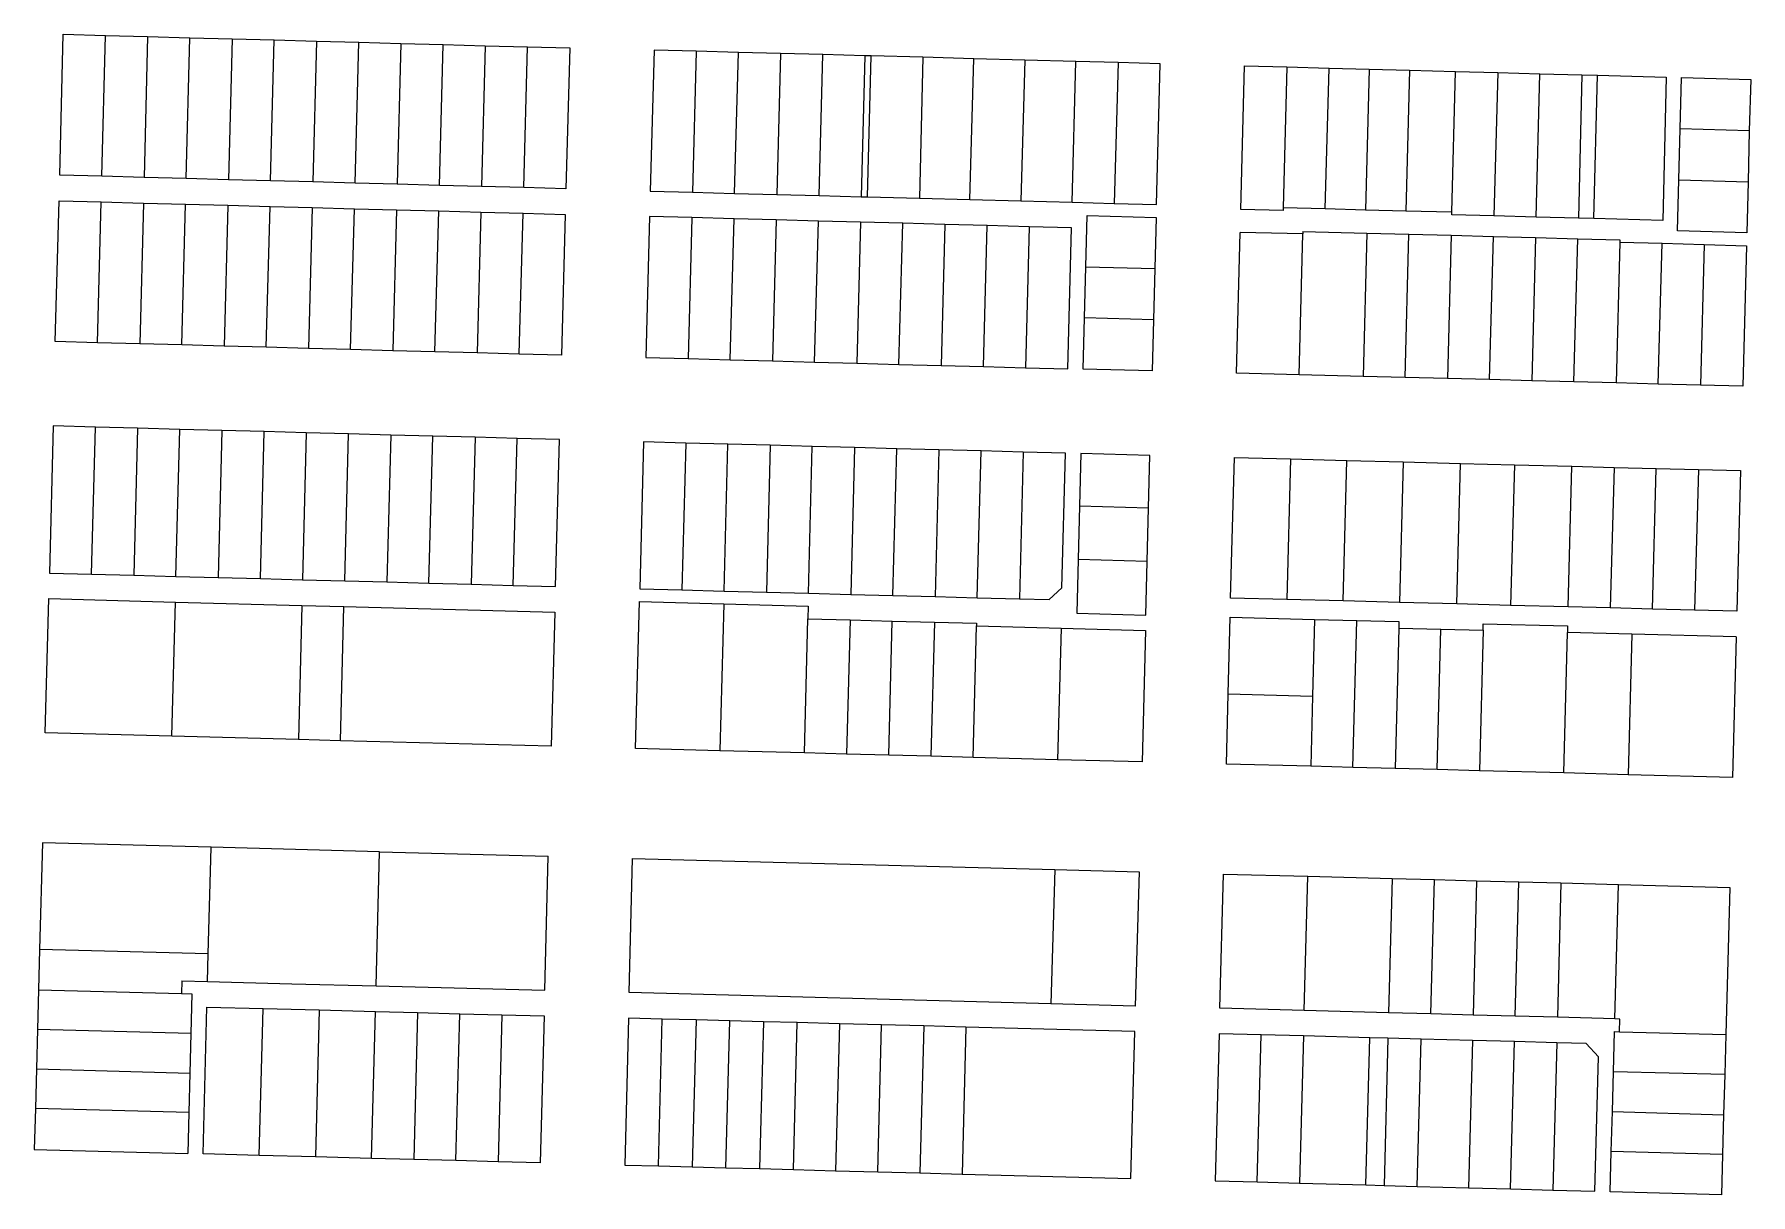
# Model space of a CAD drawing. Header units: inches. Extents: x 486468 to 494399, y 5455955 to 5460553.
# Drawn here: x 486928.2 to 487337, y 5456752.3 to 5457028.8 of the extents above; entities that cross this region are included whole.
import ezdxf

# ---------------------------------------------------------------- set-up
doc = ezdxf.new("R2010")
doc.units = ezdxf.units.IN
doc.header["$MEASUREMENT"] = 0
doc.layers.add('ParcelLines', color=10, linetype='Continuous')

msp = doc.modelspace()

# ---------------------------------------------------------------- linework, layer by layer
at = {"layer": 'ParcelLines', "color": 1}
for p, q in [((486934.199, 5456995.218), (486935.049, 5457028.769)), ((486935.049, 5457028.769), (486945.098, 5457028.497)), ((486945.098, 5457028.497), (486955.148, 5457028.227)), ((486955.148, 5457028.227), (486965.197, 5457027.957)), ((486965.197, 5457027.957), (486975.245, 5457027.687)), ((486975.245, 5457027.687), (486985.295, 5457027.417)), ((486984.445, 5456993.866), (486985.295, 5457027.417)), ((486985.295, 5457027.417), (486995.394, 5457027.136)), ((486995.394, 5457027.136), (486994.495, 5456993.586)), ((486995.394, 5457027.136), (487005.444, 5457026.866)), ((487004.544, 5456993.316), (487005.444, 5457026.866)), ((487005.444, 5457026.866), (487015.493, 5457026.596)), ((487015.493, 5457026.596), (487025.543, 5457026.326)), ((487024.643, 5456992.776), (487025.543, 5457026.326)), ((487025.543, 5457026.326), (487035.592, 5457026.056)), ((487035.592, 5457026.056), (487045.641, 5457025.785)), ((487045.641, 5457025.785), (487055.691, 5457025.515)), ((487055.691, 5457025.515), (487054.791, 5456991.965)), ((487075.79, 5457025.015), (487074.89, 5456991.415)), ((487085.839, 5457024.744), (487075.79, 5457025.015)), ((487095.889, 5457024.474), (487085.839, 5457024.744)), ((487105.938, 5457024.203), (487095.889, 5457024.474)), ((487105.938, 5457024.203), (487105.038, 5456990.613)), ((487115.987, 5457023.933), (487105.938, 5457024.203)), ((487115.088, 5456990.343), (487115.987, 5457023.933)), ((487126.037, 5457023.663), (487115.987, 5457023.933)), ((487126.037, 5457023.663), (487125.136, 5456990.083)), ((487127.537, 5457023.623), (487126.037, 5457023.663)), ((487126.636, 5456990.043), (487127.537, 5457023.623)), ((487139.836, 5457023.293), (487127.537, 5457023.623)), ((487139.836, 5457023.293), (487138.985, 5456989.713)), ((487151.935, 5457022.962), (487139.836, 5457023.293)), ((487151.035, 5456989.392), (487151.935, 5457022.962)), ((487164.085, 5457022.632), (487151.935, 5457022.962)), ((487164.085, 5457022.632), (487163.184, 5456989.062)), ((487176.283, 5457022.302), (487164.085, 5457022.632)), ((487175.384, 5456988.742), (487176.283, 5457022.302)), ((487186.333, 5457022.032), (487176.283, 5457022.302)), ((487186.333, 5457022.032), (487185.434, 5456988.482)), ((487196.383, 5457021.762), (487186.333, 5457022.032)), ((487195.484, 5456988.212), (487196.383, 5457021.762)), ((487215.584, 5456987.063), (487216.483, 5457021.263)), ((487216.483, 5457021.263), (487226.533, 5457020.993)), ((487226.533, 5457020.993), (487225.65, 5456987.422)), ((487226.533, 5457020.993), (487236.583, 5457020.723)), ((487235.684, 5456987.173), (487236.583, 5457020.723)), ((487236.583, 5457020.723), (487246.183, 5457020.463)), ((487246.183, 5457020.463), (487245.284, 5456986.913)), ((487246.183, 5457020.463), (487255.733, 5457020.213)), ((487255.733, 5457020.213), (487254.883, 5456986.653)), ((487255.733, 5457020.213), (487266.733, 5457019.912)), ((487266.733, 5457019.912), (487276.783, 5457019.642)), ((487276.783, 5457019.642), (487275.883, 5456985.493)), ((487276.783, 5457019.642), (487286.783, 5457019.372)), ((487285.933, 5456985.222), (487286.783, 5457019.372)), ((487286.783, 5457019.372), (487296.833, 5457019.102)), ((487296.833, 5457019.102), (487295.983, 5456984.952)), ((487296.833, 5457019.102), (487300.533, 5457019.002)), ((487299.633, 5456984.852), (487300.533, 5457019.002)), ((487300.533, 5457019.002), (487316.933, 5457018.563)), ((487316.933, 5457018.563), (487316.083, 5456984.413)), ((487320.263, 5457006.263), (487320.583, 5457018.463)), ((487320.583, 5457018.463), (487337.033, 5457018.013)), ((487337.033, 5457018.013), (487336.713, 5457005.813)), ((487319.953, 5456994.113), (487320.263, 5457006.263)), ((487336.713, 5457005.813), (487320.263, 5457006.263)), ((487336.713, 5457005.813), (487336.403, 5456993.663)), ((486944.248, 5456994.947), (486934.199, 5456995.218)), ((486954.297, 5456994.677), (486944.248, 5456994.947)), ((486964.346, 5456994.407), (486954.297, 5456994.677)), ((486974.396, 5456994.137), (486964.346, 5456994.407)), ((486984.445, 5456993.866), (486974.396, 5456994.137)), ((486994.495, 5456993.586), (486984.445, 5456993.866)), ((487004.544, 5456993.316), (486994.495, 5456993.586)), ((487319.633, 5456981.913), (487319.953, 5456994.113)), ((487319.953, 5456994.113), (487336.403, 5456993.663)), ((487336.403, 5456993.663), (487336.083, 5456981.463)), ((487014.594, 5456993.046), (487004.544, 5456993.316)), ((487024.643, 5456992.776), (487014.594, 5456993.046)), ((487034.692, 5456992.506), (487024.643, 5456992.776)), ((487044.742, 5456992.235), (487034.692, 5456992.506)), ((487054.791, 5456991.965), (487044.742, 5456992.235)), ((487074.89, 5456991.415), (487084.94, 5456991.145)), ((487084.94, 5456991.145), (487094.989, 5456990.873)), ((487094.989, 5456990.873), (487105.038, 5456990.613)), ((487105.038, 5456990.613), (487115.088, 5456990.343)), ((487115.088, 5456990.343), (487125.136, 5456990.083)), ((487125.136, 5456990.083), (487126.636, 5456990.043)), ((487126.636, 5456990.043), (487138.985, 5456989.713)), ((487138.985, 5456989.713), (487151.035, 5456989.392)), ((487151.035, 5456989.392), (487163.184, 5456989.062)), ((486933.149, 5456955.568), (486934.048, 5456989.118)), ((486934.048, 5456989.118), (486944.098, 5456988.847)), ((486943.198, 5456955.297), (486944.098, 5456988.847)), ((486944.098, 5456988.847), (486954.147, 5456988.577)), ((486954.147, 5456988.577), (486964.197, 5456988.307)), ((486964.197, 5456988.307), (486974.246, 5456988.037)), ((486974.246, 5456988.037), (486984.295, 5456987.766)), ((486983.396, 5456954.216), (486984.295, 5456987.766)), ((486984.295, 5456987.766), (486994.345, 5456987.496)), ((486994.345, 5456987.496), (486993.445, 5456953.936)), ((486994.345, 5456987.496), (487004.394, 5456987.216)), ((487003.495, 5456953.666), (487004.394, 5456987.216)), ((487004.394, 5456987.216), (487014.444, 5456986.946)), ((487014.444, 5456986.946), (487024.493, 5456986.676)), ((487023.593, 5456953.126), (487024.493, 5456986.676)), ((487024.493, 5456986.676), (487034.543, 5456986.405)), ((487034.543, 5456986.405), (487044.592, 5456986.135)), ((487044.592, 5456986.135), (487054.641, 5456985.865)), ((487054.641, 5456985.865), (487053.742, 5456952.315)), ((487074.74, 5456985.365), (487073.79, 5456951.765)), ((487084.79, 5456985.095), (487074.74, 5456985.365)), ((487163.184, 5456989.062), (487175.384, 5456988.742)), ((487175.384, 5456988.742), (487185.434, 5456988.482)), ((487178.654, 5456973.412), (487178.984, 5456985.612)), ((487178.984, 5456985.612), (487195.434, 5456985.162)), ((487185.434, 5456988.482), (487195.484, 5456988.212)), ((487225.634, 5456986.813), (487215.584, 5456987.063)), ((487225.65, 5456987.422), (487225.634, 5456986.813)), ((487235.684, 5456987.173), (487225.65, 5456987.422)), ((487245.284, 5456986.913), (487235.684, 5456987.173)), ((487254.883, 5456986.653), (487245.284, 5456986.913)), ((487265.833, 5456986.363), (487254.883, 5456986.653)), ((487265.833, 5456985.763), (487265.833, 5456986.363)), ((487275.883, 5456985.493), (487265.833, 5456985.763)), ((487285.933, 5456985.222), (487275.883, 5456985.493)), ((487094.839, 5456984.823), (487084.79, 5456985.095)), ((487104.888, 5456984.553), (487094.839, 5456984.823)), ((487114.937, 5456984.283), (487104.888, 5456984.553)), ((487114.037, 5456950.683), (487114.937, 5456984.283)), ((487124.986, 5456984.013), (487114.937, 5456984.283)), ((487124.986, 5456984.013), (487124.087, 5456950.413)), ((487135.036, 5456983.743), (487124.986, 5456984.013)), ((487134.136, 5456950.143), (487135.036, 5456983.743)), ((487145.085, 5456983.473), (487135.036, 5456983.743)), ((487145.085, 5456983.473), (487144.185, 5456949.873)), ((487155.135, 5456983.202), (487145.085, 5456983.473)), ((487154.235, 5456949.602), (487155.135, 5456983.202)), ((487165.184, 5456982.932), (487155.135, 5456983.202)), ((487165.184, 5456982.932), (487164.284, 5456949.332)), ((487175.234, 5456982.662), (487165.184, 5456982.932)), ((487174.334, 5456949.062), (487175.234, 5456982.662)), ((487195.434, 5456985.162), (487195.094, 5456972.962)), ((487214.534, 5456948.063), (487215.417, 5456981.582)), ((487230.368, 5456981.199), (487215.417, 5456981.582)), ((487229.484, 5456947.673), (487230.368, 5456981.199)), ((487230.384, 5456981.813), (487230.368, 5456981.199)), ((487230.384, 5456981.813), (487245.584, 5456981.413)), ((487245.584, 5456981.413), (487244.684, 5456947.273)), ((487245.584, 5456981.413), (487255.634, 5456981.143)), ((487254.734, 5456947.013), (487255.634, 5456981.143)), ((487255.634, 5456981.143), (487265.684, 5456980.883)), ((487295.983, 5456984.952), (487285.933, 5456985.222)), ((487299.633, 5456984.852), (487295.983, 5456984.952)), ((487316.083, 5456984.413), (487299.633, 5456984.852)), ((487336.083, 5456981.463), (487319.633, 5456981.913)), ((487265.684, 5456980.883), (487264.784, 5456946.753)), ((487265.684, 5456980.883), (487275.734, 5456980.613)), ((487274.834, 5456946.493), (487275.734, 5456980.613)), ((487275.734, 5456980.613), (487285.784, 5456980.342)), ((487285.784, 5456980.342), (487284.884, 5456946.223)), ((487285.784, 5456980.342), (487295.834, 5456980.082)), ((487294.934, 5456945.963), (487295.834, 5456980.082)), ((487295.834, 5456980.082), (487305.883, 5456979.813)), ((487305.883, 5456979.813), (487305.884, 5456979.263)), ((487305.884, 5456979.263), (487315.933, 5456978.973)), ((487315.034, 5456945.443), (487315.933, 5456978.973)), ((487315.933, 5456978.973), (487325.983, 5456978.693)), ((487325.983, 5456978.693), (487325.084, 5456945.173)), ((487325.983, 5456978.693), (487336.033, 5456978.413)), ((487336.033, 5456978.413), (487335.134, 5456944.913)), ((487178.324, 5456961.212), (487178.654, 5456973.412)), ((487178.654, 5456973.412), (487195.094, 5456972.962)), ((487195.094, 5456972.962), (487194.764, 5456960.762)), ((487177.984, 5456948.962), (487178.324, 5456961.212)), ((487194.764, 5456960.762), (487178.324, 5456961.212)), ((487194.764, 5456960.762), (487194.434, 5456948.562)), ((486943.198, 5456955.297), (486933.149, 5456955.568)), ((486953.248, 5456955.027), (486943.198, 5456955.297)), ((486963.297, 5456954.756), (486953.248, 5456955.027)), ((486973.346, 5456954.486), (486963.297, 5456954.756)), ((486983.396, 5456954.216), (486973.346, 5456954.486)), ((486993.445, 5456953.936), (486983.396, 5456954.216)), ((487003.495, 5456953.666), (486993.445, 5456953.936)), ((487013.544, 5456953.396), (487003.495, 5456953.666)), ((487023.593, 5456953.126), (487013.544, 5456953.396)), ((487033.643, 5456952.855), (487023.593, 5456953.126)), ((487043.692, 5456952.585), (487033.643, 5456952.855)), ((487053.742, 5456952.315), (487043.692, 5456952.585)), ((487073.79, 5456951.765), (487083.889, 5456951.495)), ((487083.889, 5456951.495), (487093.938, 5456951.224)), ((487093.938, 5456951.224), (487103.988, 5456950.953)), ((487103.988, 5456950.953), (487114.037, 5456950.683)), ((487114.037, 5456950.683), (487124.087, 5456950.413)), ((487124.087, 5456950.413), (487134.136, 5456950.143)), ((487134.136, 5456950.143), (487144.185, 5456949.873)), ((487144.185, 5456949.873), (487154.235, 5456949.602)), ((487154.235, 5456949.602), (487164.284, 5456949.332)), ((487164.284, 5456949.332), (487174.334, 5456949.062)), ((487194.434, 5456948.562), (487177.984, 5456948.962)), ((487229.484, 5456947.673), (487214.534, 5456948.063)), ((487244.684, 5456947.273), (487229.484, 5456947.673)), ((487254.734, 5456947.013), (487244.684, 5456947.273)), ((487264.784, 5456946.753), (487254.734, 5456947.013)), ((487274.834, 5456946.493), (487264.784, 5456946.753)), ((487284.884, 5456946.223), (487274.834, 5456946.493)), ((487294.934, 5456945.963), (487284.884, 5456946.223)), ((487304.984, 5456945.703), (487294.934, 5456945.963)), ((487315.034, 5456945.443), (487304.984, 5456945.703)), ((487325.084, 5456945.173), (487315.034, 5456945.443)), ((487335.134, 5456944.913), (487325.084, 5456945.173)), ((486932.649, 5456935.468), (486931.75, 5456900.418)), ((486942.698, 5456935.198), (486932.649, 5456935.468)), ((486952.748, 5456934.926), (486942.698, 5456935.198)), ((486962.797, 5456934.656), (486952.748, 5456934.926)), ((486961.898, 5456899.616), (486962.797, 5456934.656)), ((486972.847, 5456934.386), (486962.797, 5456934.656)), ((486982.896, 5456934.116), (486972.847, 5456934.386)), ((486981.997, 5456899.086), (486982.896, 5456934.116)), ((486992.945, 5456933.836), (486982.896, 5456934.116)), ((487002.995, 5456933.566), (486992.945, 5456933.836)), ((487013.044, 5456933.296), (487002.995, 5456933.566)), ((487013.044, 5456933.296), (487012.145, 5456898.285)), ((487023.094, 5456933.025), (487013.044, 5456933.296)), ((487033.143, 5456932.755), (487023.094, 5456933.025)), ((487043.193, 5456932.485), (487033.143, 5456932.755)), ((487042.242, 5456897.485), (487043.193, 5456932.485)), ((487053.241, 5456932.215), (487043.193, 5456932.485)), ((487052.291, 5456897.215), (487053.241, 5456932.215)), ((487073.29, 5456931.665), (487072.39, 5456896.665)), ((487083.339, 5456931.395), (487073.29, 5456931.665)), ((487093.389, 5456931.124), (487083.339, 5456931.395)), ((487103.438, 5456930.853), (487093.389, 5456931.124)), ((487103.438, 5456930.853), (487102.538, 5456895.864)), ((487113.487, 5456930.583), (487103.438, 5456930.853)), ((487112.588, 5456895.603), (487113.487, 5456930.583)), ((487123.537, 5456930.313), (487113.487, 5456930.583)), ((487123.537, 5456930.313), (487122.637, 5456895.333)), ((487133.586, 5456930.043), (487123.537, 5456930.313)), ((487132.687, 5456895.073), (487133.586, 5456930.043)), ((487143.636, 5456929.773), (487133.586, 5456930.043)), ((487143.636, 5456929.773), (487142.736, 5456894.813)), ((487153.685, 5456929.502), (487143.636, 5456929.773)), ((487152.785, 5456894.542), (487153.685, 5456929.502)), ((487163.734, 5456929.232), (487153.685, 5456929.502)), ((487163.734, 5456929.232), (487162.835, 5456894.272)), ((487173.834, 5456928.962), (487163.734, 5456929.232)), ((487172.964, 5456896.932), (487173.834, 5456928.962)), ((487177.484, 5456928.862), (487177.154, 5456916.412)), ((487193.934, 5456928.462), (487177.484, 5456928.862)), ((487193.604, 5456915.962), (487193.934, 5456928.462)), ((487213.134, 5456894.463), (487214.034, 5456927.963)), ((487214.034, 5456927.963), (487227.434, 5456927.613)), ((487227.434, 5456927.613), (487226.534, 5456894.113)), ((487227.434, 5456927.613), (487240.834, 5456927.263)), ((487239.934, 5456893.763), (487240.834, 5456927.263)), ((487240.834, 5456927.263), (487254.234, 5456926.913)), ((487254.234, 5456926.913), (487253.334, 5456893.413)), ((487254.234, 5456926.913), (487267.934, 5456926.553)), ((487267.034, 5456893.053), (487267.934, 5456926.553)), ((487267.934, 5456926.553), (487280.734, 5456926.223)), ((487280.734, 5456926.223), (487279.834, 5456892.723)), ((487280.734, 5456926.223), (487294.434, 5456925.863)), ((487293.534, 5456892.363), (487294.434, 5456925.863)), ((487294.434, 5456925.863), (487304.484, 5456925.604)), ((487304.484, 5456925.604), (487303.584, 5456892.104)), ((487304.484, 5456925.604), (487314.534, 5456925.344)), ((487313.633, 5456891.834), (487314.534, 5456925.344)), ((487314.534, 5456925.344), (487324.584, 5456925.073)), ((487324.584, 5456925.073), (487323.683, 5456891.574)), ((487324.584, 5456925.073), (487334.634, 5456924.813)), ((487334.634, 5456924.813), (487333.733, 5456891.314)), ((487177.154, 5456916.412), (487176.824, 5456903.612)), ((487177.154, 5456916.412), (487193.604, 5456915.962)), ((487193.274, 5456903.162), (487193.604, 5456915.962)), ((487176.824, 5456903.612), (487176.484, 5456890.862)), ((487193.274, 5456903.162), (487176.824, 5456903.612)), ((486931.75, 5456900.418), (486941.799, 5456900.157)), ((486941.799, 5456900.157), (486951.848, 5456899.886)), ((486951.848, 5456899.886), (486961.898, 5456899.616)), ((486961.898, 5456899.616), (486971.947, 5456899.356)), ((487192.934, 5456890.412), (487193.274, 5456903.162)), ((486971.947, 5456899.356), (486981.997, 5456899.086)), ((486981.997, 5456899.086), (486992.046, 5456898.816)), ((486992.046, 5456898.816), (487002.095, 5456898.556)), ((487002.095, 5456898.556), (487012.145, 5456898.285)), ((487012.145, 5456898.285), (487022.143, 5456898.015)), ((487022.143, 5456898.015), (487032.193, 5456897.755)), ((487032.193, 5456897.755), (487042.242, 5456897.485)), ((487042.242, 5456897.485), (487052.291, 5456897.215)), ((487072.39, 5456896.665), (487082.44, 5456896.404)), ((487082.44, 5456896.404), (487092.489, 5456896.134)), ((487092.489, 5456896.134), (487102.538, 5456895.864)), ((487102.538, 5456895.864), (487112.588, 5456895.603)), ((487112.588, 5456895.603), (487122.637, 5456895.333)), ((487122.637, 5456895.333), (487132.687, 5456895.073)), ((487169.884, 5456894.082), (487172.964, 5456896.932)), ((486930.75, 5456862.317), (486931.6, 5456894.317)), ((486931.6, 5456894.317), (486961.748, 5456893.516)), ((486960.898, 5456861.526), (486961.748, 5456893.516)), ((486961.748, 5456893.516), (486991.846, 5456892.716)), ((486991.846, 5456892.716), (487001.895, 5456892.446)), ((487001.095, 5456860.475), (487001.895, 5456892.446)), ((487001.895, 5456892.446), (487052.141, 5456891.115)), ((487071.391, 5456858.614), (487072.29, 5456893.615)), ((487072.29, 5456893.615), (487092.389, 5456893.094)), ((487092.389, 5456893.094), (487112.488, 5456892.563)), ((487112.488, 5456892.563), (487112.438, 5456889.513)), ((487132.687, 5456895.073), (487142.736, 5456894.813)), ((487142.736, 5456894.813), (487152.785, 5456894.542)), ((487152.785, 5456894.542), (487162.835, 5456894.272)), ((487162.835, 5456894.272), (487169.884, 5456894.082)), ((487226.534, 5456894.113), (487213.134, 5456894.463)), ((487239.934, 5456893.763), (487226.534, 5456894.113)), ((487253.334, 5456893.413), (487239.934, 5456893.763)), ((487267.034, 5456893.053), (487253.334, 5456893.413)), ((487279.834, 5456892.723), (487267.034, 5456893.053)), ((487293.534, 5456892.363), (487279.834, 5456892.723)), ((487303.584, 5456892.104), (487293.534, 5456892.363)), ((487313.633, 5456891.834), (487303.584, 5456892.104)), ((487323.683, 5456891.574), (487313.633, 5456891.834)), ((487333.733, 5456891.314), (487323.683, 5456891.574)), ((487052.141, 5456891.115), (487051.292, 5456859.165)), ((487111.588, 5456857.554), (487112.438, 5456889.513)), ((487112.438, 5456889.513), (487122.487, 5456889.253)), ((487122.487, 5456889.253), (487121.638, 5456857.283)), ((487122.487, 5456889.253), (487132.537, 5456888.983)), ((487131.687, 5456857.013), (487132.537, 5456888.983)), ((487132.537, 5456888.983), (487142.586, 5456888.723)), ((487142.586, 5456888.723), (487141.736, 5456856.753)), ((487142.586, 5456888.723), (487152.635, 5456888.462)), ((487151.786, 5456856.482), (487152.635, 5456887.812)), ((487152.635, 5456888.462), (487152.635, 5456887.812)), ((487152.635, 5456887.812), (487172.734, 5456887.292)), ((487172.734, 5456887.292), (487171.885, 5456855.942)), ((487172.734, 5456887.292), (487192.834, 5456886.762)), ((487176.484, 5456890.862), (487192.934, 5456890.412)), ((487212.564, 5456871.663), (487213.034, 5456889.913)), ((487213.034, 5456889.913), (487233.134, 5456889.383)), ((487233.134, 5456889.383), (487232.664, 5456871.113)), ((487233.134, 5456889.383), (487243.184, 5456889.123)), ((487242.285, 5456854.113), (487243.184, 5456889.123)), ((487243.184, 5456889.123), (487253.234, 5456888.863)), ((487253.184, 5456887.313), (487252.334, 5456853.853)), ((487253.234, 5456888.863), (487253.184, 5456887.313)), ((487253.184, 5456887.313), (487263.234, 5456887.063)), ((487273.284, 5456886.813), (487273.334, 5456888.313)), ((487273.334, 5456888.313), (487293.434, 5456887.813)), ((487293.434, 5456887.813), (487293.384, 5456886.263)), ((487192.834, 5456886.762), (487192.035, 5456855.412)), ((487262.384, 5456853.583), (487263.234, 5456887.063)), ((487263.234, 5456887.063), (487273.284, 5456886.813)), ((487273.284, 5456886.813), (487272.434, 5456853.313)), ((487292.534, 5456852.783), (487293.384, 5456886.263)), ((487308.683, 5456885.864), (487293.384, 5456886.263)), ((487308.683, 5456885.864), (487307.833, 5456852.374)), ((487333.583, 5456885.214), (487308.683, 5456885.864)), ((487333.583, 5456885.214), (487332.733, 5456851.714)), ((487212.135, 5456854.913), (487212.564, 5456871.663)), ((487212.564, 5456871.663), (487232.664, 5456871.113)), ((487232.664, 5456871.113), (487232.235, 5456854.383)), ((486960.898, 5456861.526), (486930.75, 5456862.317)), ((486991.045, 5456860.735), (486960.898, 5456861.526)), ((487001.095, 5456860.475), (486991.045, 5456860.735)), ((487051.292, 5456859.165), (487001.095, 5456860.475)), ((487091.489, 5456858.084), (487071.391, 5456858.614)), ((487111.588, 5456857.554), (487091.489, 5456858.084)), ((487121.638, 5456857.283), (487111.588, 5456857.554)), ((487131.687, 5456857.013), (487121.638, 5456857.283)), ((487141.736, 5456856.753), (487131.687, 5456857.013)), ((487151.786, 5456856.482), (487141.736, 5456856.753)), ((487171.885, 5456855.942), (487151.786, 5456856.482)), ((487192.035, 5456855.412), (487171.885, 5456855.942)), ((487232.235, 5456854.383), (487212.135, 5456854.913)), ((487242.285, 5456854.113), (487232.235, 5456854.383)), ((487252.334, 5456853.853), (487242.285, 5456854.113)), ((487262.384, 5456853.583), (487252.334, 5456853.853)), ((487272.434, 5456853.313), (487262.384, 5456853.583)), ((487292.534, 5456852.783), (487272.434, 5456853.313)), ((487307.833, 5456852.374), (487292.534, 5456852.783)), ((487332.733, 5456851.714), (487307.833, 5456852.374)), ((486930.1, 5456836.167), (486929.42, 5456810.717)), ((486970.247, 5456835.096), (486930.1, 5456836.167)), ((487010.395, 5456834.035), (487050.592, 5456832.965)), ((487049.742, 5456801.015), (487050.592, 5456832.965)), ((487069.841, 5456800.464), (487070.691, 5456832.414)), ((487070.691, 5456832.414), (487171.235, 5456829.782)), ((487171.235, 5456829.782), (487170.334, 5456797.792)), ((487171.235, 5456829.782), (487191.335, 5456829.262)), ((487191.335, 5456829.262), (487190.434, 5456797.262)), ((487210.534, 5456796.763), (487211.434, 5456828.713)), ((487211.434, 5456828.713), (487231.534, 5456828.173)), ((487230.684, 5456796.213), (487231.534, 5456828.173)), ((487231.534, 5456828.173), (487251.634, 5456827.643)), ((487251.634, 5456827.643), (487250.784, 5456795.663)), ((487251.634, 5456827.643), (487261.684, 5456827.373)), ((487260.834, 5456795.393), (487261.684, 5456827.373)), ((487261.684, 5456827.373), (487271.734, 5456827.113)), ((487271.734, 5456827.113), (487270.884, 5456795.113)), ((487271.734, 5456827.113), (487281.784, 5456826.843)), ((487280.934, 5456794.843), (487281.784, 5456826.843)), ((487281.784, 5456826.843), (487291.834, 5456826.583)), ((487291.834, 5456826.583), (487290.984, 5456794.573)), ((487291.834, 5456826.583), (487305.534, 5456826.214)), ((487304.684, 5456794.194), (487305.534, 5456826.214)), ((487305.534, 5456826.214), (487332.034, 5456825.514)), ((487332.034, 5456825.514), (487331.104, 5456790.464)), ((486929.42, 5456810.717), (486929.17, 5456801.117)), ((486969.567, 5456809.665), (486929.42, 5456810.717)), ((486963.298, 5456803.265), (486963.248, 5456800.215)), ((486963.298, 5456803.265), (486969.397, 5456803.105)), ((487009.595, 5456802.055), (487049.742, 5456801.015)), ((486929.17, 5456801.117), (486928.91, 5456791.667)), ((486929.17, 5456801.117), (486963.248, 5456800.215)), ((486963.248, 5456800.215), (486965.648, 5456800.165)), ((486965.648, 5456800.165), (486965.408, 5456790.715)), ((487170.334, 5456797.792), (487069.841, 5456800.464)), ((487190.434, 5456797.262), (487170.334, 5456797.792)), ((486968.348, 5456762.015), (486969.247, 5456797.015)), ((486969.247, 5456797.015), (486982.647, 5456796.665)), ((486981.747, 5456761.665), (486982.647, 5456796.665)), ((486982.647, 5456796.665), (486996.046, 5456796.315)), ((486996.046, 5456796.315), (486995.146, 5456761.315)), ((486996.046, 5456796.315), (487009.445, 5456795.965)), ((487008.495, 5456760.965), (487009.445, 5456795.965)), ((487009.445, 5456795.965), (487019.444, 5456795.705)), ((487019.444, 5456795.705), (487018.545, 5456760.705)), ((487019.444, 5456795.705), (487029.494, 5456795.435)), ((487029.494, 5456795.435), (487039.543, 5456795.175)), ((487039.543, 5456795.175), (487049.593, 5456794.914)), ((487049.593, 5456794.914), (487048.693, 5456759.914)), ((487069.691, 5456794.364), (487068.792, 5456759.364)), ((487077.741, 5456794.154), (487069.691, 5456794.364)), ((487085.79, 5456793.944), (487077.741, 5456794.154)), ((487085.79, 5456793.944), (487084.891, 5456758.934)), ((487093.84, 5456793.734), (487085.79, 5456793.944)), ((487101.839, 5456793.524), (487093.84, 5456793.734)), ((487109.889, 5456793.314), (487101.839, 5456793.524)), ((487108.989, 5456758.304), (487109.889, 5456793.314)), ((487119.938, 5456793.054), (487109.889, 5456793.314)), ((487119.938, 5456793.054), (487119.038, 5456758.034)), ((487129.988, 5456792.784), (487119.938, 5456793.054)), ((487230.684, 5456796.213), (487210.534, 5456796.763)), ((487250.784, 5456795.663), (487230.684, 5456796.213)), ((487260.834, 5456795.393), (487250.784, 5456795.663)), ((487270.884, 5456795.113), (487260.834, 5456795.393)), ((487280.934, 5456794.843), (487270.884, 5456795.113)), ((487290.984, 5456794.573), (487280.934, 5456794.843)), ((487304.684, 5456794.194), (487290.984, 5456794.573)), ((487305.884, 5456794.164), (487304.684, 5456794.194)), ((487305.784, 5456791.114), (487305.884, 5456794.164)), ((486928.91, 5456791.667), (486928.66, 5456782.267)), ((486965.408, 5456790.715), (486928.91, 5456791.667)), ((486965.408, 5456790.715), (486965.178, 5456781.265)), ((487129.087, 5456757.764), (487129.988, 5456792.784)), ((487140.037, 5456792.523), (487129.988, 5456792.784)), ((487140.037, 5456792.523), (487139.136, 5456757.503)), ((487150.086, 5456792.263), (487140.037, 5456792.523)), ((487150.086, 5456792.263), (487149.186, 5456757.233)), ((487190.284, 5456791.213), (487150.086, 5456792.263)), ((487189.334, 5456756.163), (487190.284, 5456791.213)), ((487210.384, 5456790.663), (487209.434, 5456755.613)), ((487220.434, 5456790.393), (487210.384, 5456790.663)), ((487219.484, 5456755.343), (487220.434, 5456790.393)), ((487230.484, 5456790.123), (487220.434, 5456790.393)), ((487230.484, 5456790.123), (487229.534, 5456755.063)), ((487246.334, 5456789.693), (487230.484, 5456790.123)), ((487245.384, 5456754.623), (487246.334, 5456789.693)), ((487250.584, 5456789.583), (487246.334, 5456789.693)), ((487250.584, 5456789.583), (487249.684, 5456754.503)), ((487258.534, 5456789.373), (487250.584, 5456789.583)), ((487257.584, 5456754.293), (487258.534, 5456789.373)), ((487270.734, 5456789.043), (487258.534, 5456789.373)), ((487270.734, 5456789.043), (487269.784, 5456753.953)), ((487280.784, 5456788.773), (487270.734, 5456789.043)), ((487304.334, 5456781.614), (487304.584, 5456791.164)), ((487304.584, 5456791.164), (487305.784, 5456791.114)), ((487305.784, 5456791.114), (487331.104, 5456790.464)), ((487331.104, 5456790.464), (487330.844, 5456780.914)), ((487279.834, 5456753.673), (487280.784, 5456788.773)), ((487290.834, 5456788.503), (487280.784, 5456788.773)), ((487290.834, 5456788.503), (487289.884, 5456753.393)), ((487297.834, 5456788.314), (487290.834, 5456788.503)), ((487300.784, 5456785.164), (487297.834, 5456788.314)), ((487299.934, 5456753.114), (487300.784, 5456785.164)), ((486928.66, 5456782.267), (486928.41, 5456772.816)), ((486928.66, 5456782.267), (486965.178, 5456781.265)), ((486965.178, 5456781.265), (486964.938, 5456771.865)), ((487304.084, 5456772.114), (487304.334, 5456781.614)), ((487330.844, 5456780.914), (487304.334, 5456781.614)), ((487330.844, 5456780.914), (487330.584, 5456771.364)), ((486928.41, 5456772.816), (486928.15, 5456763.066)), ((486964.938, 5456771.865), (486928.41, 5456772.816)), ((486964.938, 5456771.865), (486964.698, 5456762.115)), ((487303.834, 5456762.564), (487304.084, 5456772.114)), ((487304.084, 5456772.114), (487330.584, 5456771.364)), ((487330.584, 5456771.364), (487330.334, 5456761.864)), ((486928.15, 5456763.066), (486964.698, 5456762.115)), ((486981.747, 5456761.665), (486968.348, 5456762.015)), ((486995.146, 5456761.315), (486981.747, 5456761.665)), ((487008.495, 5456760.965), (486995.146, 5456761.315)), ((487018.545, 5456760.705), (487008.495, 5456760.965)), ((487028.594, 5456760.445), (487018.545, 5456760.705)), ((487038.644, 5456760.174), (487028.594, 5456760.445)), ((487303.584, 5456753.014), (487303.834, 5456762.564)), ((487330.334, 5456761.864), (487303.834, 5456762.564)), ((487330.334, 5456761.864), (487330.084, 5456752.314)), ((487048.693, 5456759.914), (487038.644, 5456760.174)), ((487068.792, 5456759.364), (487076.841, 5456759.154)), ((487076.841, 5456759.154), (487084.891, 5456758.934)), ((487084.891, 5456758.934), (487092.89, 5456758.724)), ((487092.89, 5456758.724), (487100.94, 5456758.514)), ((487100.94, 5456758.514), (487108.989, 5456758.304)), ((487108.989, 5456758.304), (487119.038, 5456758.034)), ((487119.038, 5456758.034), (487129.087, 5456757.764)), ((487129.087, 5456757.764), (487139.136, 5456757.503)), ((487139.136, 5456757.503), (487149.186, 5456757.233)), ((487149.186, 5456757.233), (487189.334, 5456756.163)), ((487209.434, 5456755.613), (487219.484, 5456755.343)), ((487219.484, 5456755.343), (487229.534, 5456755.063)), ((487229.534, 5456755.063), (487245.384, 5456754.623)), ((487245.384, 5456754.623), (487249.684, 5456754.503)), ((487249.684, 5456754.503), (487257.584, 5456754.293)), ((487257.584, 5456754.293), (487269.784, 5456753.953)), ((487269.784, 5456753.953), (487279.834, 5456753.673)), ((487279.834, 5456753.673), (487289.884, 5456753.393)), ((487289.884, 5456753.393), (487299.934, 5456753.114)), ((487330.084, 5456752.314), (487303.584, 5456753.014))]:
    msp.add_line(p, q, dxfattribs=at)
for points in [[(486944.248, 5456994.947), (486945.098, 5457028.467), (486945.098, 5457028.497)], [(486955.148, 5457028.227), (486955.148, 5457028.217), (486954.297, 5456994.677)], [(486964.346, 5456994.407), (486964.346, 5456994.417), (486965.197, 5457027.957)], [(486975.245, 5457027.687), (486975.245, 5457027.667), (486974.396, 5456994.137)], [(487015.493, 5457026.596), (487014.594, 5456993.066), (487014.594, 5456993.046)], [(487035.592, 5457026.056), (487034.692, 5456992.516), (487034.692, 5456992.506)], [(487044.742, 5456992.235), (487044.742, 5456992.265), (487045.641, 5457025.785)], [(487085.839, 5457024.744), (487085.839, 5457024.714), (487084.94, 5456991.165), (487084.94, 5456991.145)], [(487094.989, 5456990.873), (487094.989, 5456990.913), (487095.889, 5457024.464), (487095.889, 5457024.474)], [(487265.833, 5456986.363), (487265.849, 5456986.363), (487266.733, 5457019.912)], [(486954.147, 5456988.577), (486954.147, 5456988.567), (486953.248, 5456955.027)], [(486963.297, 5456954.756), (486963.297, 5456954.766), (486964.197, 5456988.307)], [(486974.246, 5456988.037), (486974.246, 5456988.017), (486973.346, 5456954.486)], [(487014.444, 5456986.946), (487013.544, 5456953.416), (487013.544, 5456953.396)], [(487034.543, 5456986.405), (487033.643, 5456952.865), (487033.643, 5456952.855)], [(487043.692, 5456952.585), (487043.692, 5456952.615), (487044.592, 5456986.135)], [(487084.79, 5456985.095), (487084.79, 5456985.065), (487083.889, 5456951.515), (487083.889, 5456951.495)], [(487093.938, 5456951.224), (487093.938, 5456951.264), (487094.839, 5456984.813), (487094.839, 5456984.823)], [(487104.888, 5456984.553), (487103.988, 5456950.963), (487103.988, 5456950.953)], [(487305.884, 5456979.263), (487305.869, 5456979.263), (487304.984, 5456945.703)], [(486941.799, 5456900.157), (486941.799, 5456900.167), (486942.698, 5456935.168), (486942.698, 5456935.198)], [(486952.748, 5456934.926), (486952.748, 5456934.916), (486951.848, 5456899.886)], [(486972.847, 5456934.386), (486972.847, 5456934.366), (486971.947, 5456899.366), (486971.947, 5456899.356)], [(486992.945, 5456933.836), (486992.945, 5456933.816), (486992.046, 5456898.816)], [(487002.095, 5456898.556), (487002.095, 5456898.566), (487002.995, 5456933.566)], [(487022.143, 5456898.015), (487023.094, 5456933.015), (487023.094, 5456933.025)], [(487033.143, 5456932.755), (487032.193, 5456897.765), (487032.193, 5456897.755)], [(487083.339, 5456931.395), (487082.44, 5456896.414), (487082.44, 5456896.404)], [(487092.489, 5456896.134), (487092.489, 5456896.164), (487093.389, 5456931.124)], [(486991.846, 5456892.716), (486991.045, 5456860.765), (486991.045, 5456860.735)], [(487092.389, 5456893.094), (487091.489, 5456858.114), (487091.489, 5456858.084)], [(486969.567, 5456809.665), (486970.247, 5456835.066), (486970.247, 5456835.096)], [(487010.395, 5456834.035), (486990.346, 5456834.565), (486970.247, 5456835.096)], [(487009.595, 5456802.055), (487009.595, 5456802.065), (487010.395, 5456834.015), (487010.395, 5456834.035)], [(486969.397, 5456803.105), (486969.397, 5456803.115), (486969.567, 5456809.665)], [(486969.397, 5456803.105), (486989.496, 5456802.585), (487009.595, 5456802.055)], [(487028.594, 5456760.445), (487029.494, 5456795.415), (487029.494, 5456795.435)], [(487039.543, 5456795.175), (487039.543, 5456795.165), (487038.644, 5456760.174)], [(487076.841, 5456759.154), (487076.841, 5456759.164), (487077.741, 5456794.154)], [(487092.89, 5456758.724), (487093.84, 5456793.714), (487093.84, 5456793.734)], [(487101.839, 5456793.524), (487101.839, 5456793.514), (487100.94, 5456758.514)]]:
    msp.add_lwpolyline(points, dxfattribs=at)

doc.saveas('drawing.dxf')
